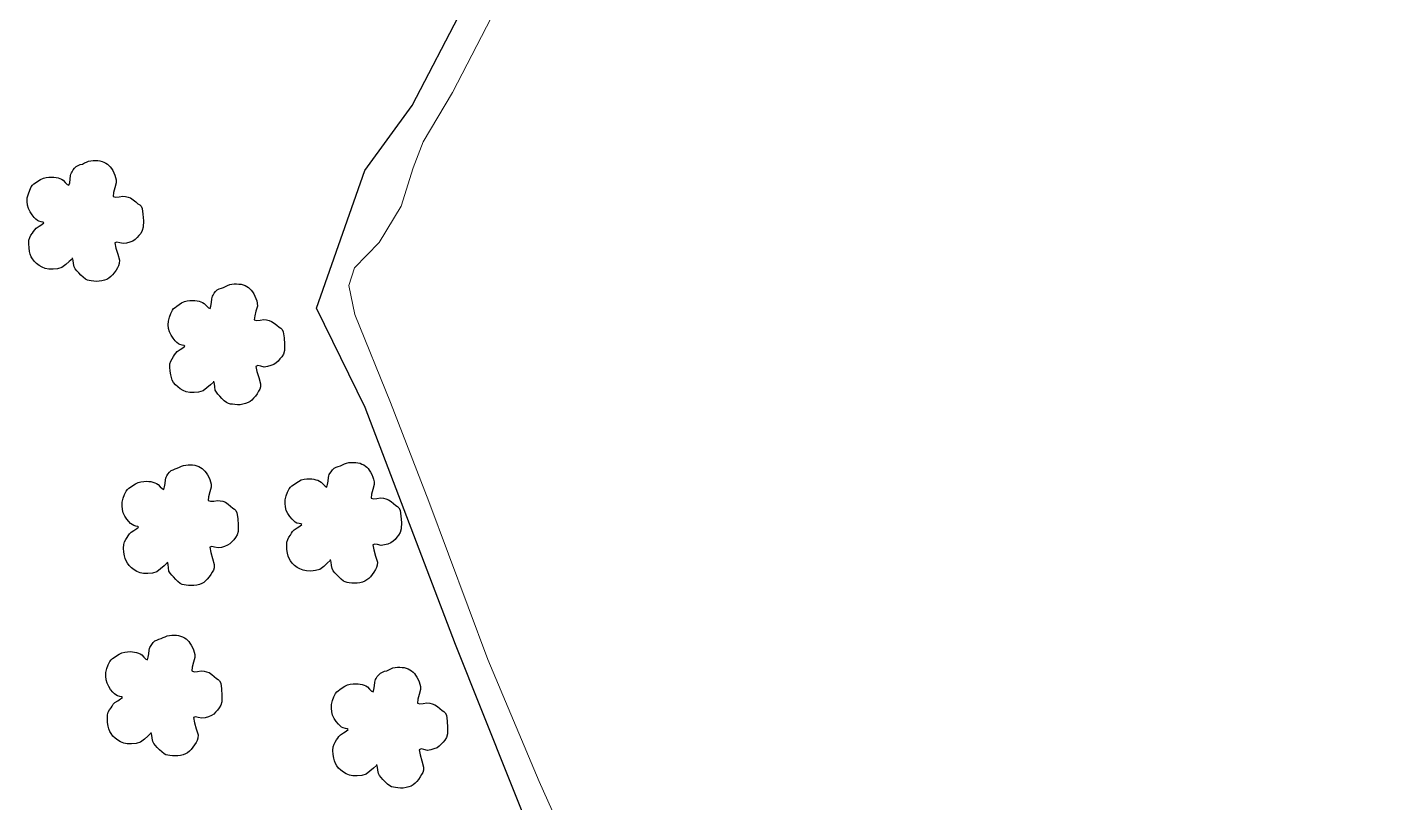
# Model space of a CAD drawing. Header units: inches. Extents: x 733278 to 737733, y 7817354 to 7820504.
# Drawn here: x 735517.1 to 735794.8, y 7818210.4 to 7818369.1 of the extents above; entities that cross this region are included whole.
import ezdxf

# ---------------------------------------------------------------- set-up
doc = ezdxf.new("R2010")
doc.units = ezdxf.units.IN
doc.header["$MEASUREMENT"] = 0
doc.linetypes.add('CONTINUO', pattern=[0])
doc.layers.add('0114000299', color=1, linetype='Continuous')
doc.layers.add('MATO', color=3, linetype='Continuous')
doc.layers.add('0114000299010', color=5, linetype='Continuous', lineweight=0)

msp = doc.modelspace()

# ---------------------------------------------------------------- linework, layer by layer
at = {"layer": '0114000299'}
msp.add_lwpolyline([(736113.83, 7818076.35), (736008.97, 7818087.79), (735901.25, 7818101.98), (735778.32, 7818113.93), (735703.58, 7818122.61), (735682.07, 7818118.42), (735671.57, 7818122.64), (735661.09, 7818129.66), (735648.28, 7818143.53), (735638.28, 7818163.53), (735621.48, 7818200.6), (735604.69, 7818242.76), (735586.21, 7818291.29), (735576.26, 7818311.56), (735586.13, 7818339.75), (735595.83, 7818353.07), (735616.37, 7818392.67)], dxfattribs=at)
at = {"layer": '0114000299010'}
msp.add_lwpolyline([(735635.61, 7818183.88), (735621.76, 7818214.76), (735611.3, 7818239.69), (735599.19, 7818272.01), (735591.4, 7818292.32), (735584.11, 7818310.27), (735582.88, 7818316.22), (735584.01, 7818319.81), (735589.04, 7818325.05), (735593.55, 7818332.43), (735596, 7818340.31), (735598.05, 7818345.63), (735604.08, 7818355.7), (735614.98, 7818376.86)], dxfattribs=at)
at = {"layer": 'MATO', "color": 94, "linetype": 'CONTINUO'}
for points in [[(735526.3, 7818321.71, 0), (735525.67, 7818321.15, 0), (735524.96, 7818320.5, 0), (735524.17, 7818319.9, 0), (735523.27, 7818319.65, 0), (735522.35, 7818319.55, 0), (735521.46, 7818319.57, 0), (735520.74, 7818319.72, 0), (735520.1, 7818319.98, 0), (735519.53, 7818320.31, 0), (735518.99, 7818320.71, 0), (735518.53, 7818321.16, 0), (735518.15, 7818321.65, 0), (735517.88, 7818322.12, 0), (735517.7, 7818322.62, 0), (735517.57, 7818323.19, 0), (735517.44, 7818323.95, 0), (735517.38, 7818324.73, 0), (735517.4, 7818325.47, 0), (735517.59, 7818326.02, 0), (735517.84, 7818326.5, 0), (735518.13, 7818326.91, 0), (735518.35, 7818327.29, 0), (735518.6, 7818327.65, 0), (735518.91, 7818327.98, 0), (735519.5, 7818328.38, 0), (735520.06, 7818328.74, 0), (735520.46, 7818329.05, 0), (735520.28, 7818329.18, 0), (735519.92, 7818329.27, 0), (735519.46, 7818329.36, 0), (735519.14, 7818329.55, 0), (735518.82, 7818329.81, 0), (735518.48, 7818330.17, 0), (735518.06, 7818330.69, 0), (735517.65, 7818331.3, 0), (735517.32, 7818331.97, 0), (735517.13, 7818332.67, 0), (735517.06, 7818333.39, 0), (735517.09, 7818334.14, 0), (735517.3, 7818334.95, 0), (735517.58, 7818335.72, 0), (735517.91, 7818336.39, 0), (735518.16, 7818336.74, 0), (735518.44, 7818337, 0), (735518.78, 7818337.21, 0), (735519.26, 7818337.56, 0), (735519.8, 7818337.9, 0), (735520.37, 7818338.19, 0), (735520.93, 7818338.33, 0), (735521.5, 7818338.41, 0), (735522.04, 7818338.42, 0), (735522.52, 7818338.4, 0), (735522.96, 7818338.34, 0), (735523.38, 7818338.24, 0), (735523.74, 7818338.13, 0), (735524.09, 7818337.97, 0), (735524.44, 7818337.76, 0), (735524.86, 7818337.3, 0), (735525.26, 7818336.92, 0), (735525.6, 7818336.73, 0), (735525.77, 7818337.26, 0), (735525.87, 7818337.98, 0), (735525.94, 7818338.71, 0), (735526.01, 7818339.03, 0), (735526.1, 7818339.28, 0), (735526.23, 7818339.5, 0), (735526.46, 7818339.88, 0), (735526.74, 7818340.26, 0), (735527.09, 7818340.6, 0), (735527.49, 7818340.8, 0), (735527.92, 7818340.95, 0), (735528.37, 7818341.08, 0), (735528.78, 7818341.29, 0), (735529.2, 7818341.48, 0), (735529.63, 7818341.65, 0), (735530.09, 7818341.74, 0), (735530.56, 7818341.78, 0), (735531.04, 7818341.79, 0), (735531.5, 7818341.77, 0), (735531.95, 7818341.71, 0), (735532.38, 7818341.61, 0), (735532.77, 7818341.46, 0), (735533.13, 7818341.27, 0), (735533.47, 7818341.04, 0), (735533.76, 7818340.79, 0), (735534.03, 7818340.51, 0), (735534.28, 7818340.17, 0), (735534.55, 7818339.75, 0), (735534.79, 7818339.28, 0), (735535, 7818338.78, 0), (735535.16, 7818338.33, 0), (735535.27, 7818337.83, 0), (735535.28, 7818337.23, 0), (735535.01, 7818336.24, 0), (735534.75, 7818335.27, 0), (735534.66, 7818334.46, 0), (735535.16, 7818334.32, 0), (735535.85, 7818334.37, 0), (735536.6, 7818334.5, 0), (735537.16, 7818334.44, 0), (735537.69, 7818334.32, 0), (735538.2, 7818334.13, 0), (735538.75, 7818333.77, 0), (735539.26, 7818333.36, 0), (735539.72, 7818332.94, 0), (735540.08, 7818332.75, 0), (735540.36, 7818332.47, 0), (735540.57, 7818331.99, 0), (735540.75, 7818330.79, 0), (735540.84, 7818329.46, 0), (735540.82, 7818328.18, 0), (735540.6, 7818327.45, 0), (735540.28, 7818326.9, 0), (735539.9, 7818326.47, 0), (735539.54, 7818326.02, 0), (735539.13, 7818325.64, 0), (735538.66, 7818325.32, 0), (735538.04, 7818325.07, 0), (735537.38, 7818324.89, 0), (735536.71, 7818324.79, 0), (735535.99, 7818324.97, 0), (735535.39, 7818325.08, 0), (735535, 7818324.93, 0), (735535.21, 7818323.87, 0), (735535.58, 7818322.62, 0), (735535.94, 7818321.38, 0), (735535.91, 7818320.74, 0), (735535.77, 7818320.26, 0), (735535.53, 7818319.86, 0), (735535.23, 7818319.34, 0), (735534.88, 7818318.85, 0), (735534.51, 7818318.4, 0), (735534.16, 7818318.04, 0), (735533.79, 7818317.74, 0), (735533.38, 7818317.49, 0), (735532.87, 7818317.3, 0), (735532.33, 7818317.17, 0), (735531.77, 7818317.09, 0), (735531.22, 7818317.07, 0), (735530.68, 7818317.11, 0), (735530.18, 7818317.17, 0), (735529.76, 7818317.22, 0), (735529.37, 7818317.32, 0), (735528.98, 7818317.51, 0), (735528.51, 7818317.9, 0), (735528.04, 7818318.36, 0), (735527.6, 7818318.84, 0), (735527.23, 7818319.22, 0), (735526.91, 7818319.62, 0), (735526.66, 7818320.05, 0), (735526.57, 7818320.72, 0), (735526.49, 7818321.36, 0), (735526.36, 7818321.89, 0)], [(735555.16, 7818296.47, 0), (735554.53, 7818295.91, 0), (735553.82, 7818295.27, 0), (735553.03, 7818294.67, 0), (735552.13, 7818294.41, 0), (735551.21, 7818294.31, 0), (735550.32, 7818294.34, 0), (735549.6, 7818294.49, 0), (735548.96, 7818294.74, 0), (735548.38, 7818295.08, 0), (735547.85, 7818295.47, 0), (735547.39, 7818295.93, 0), (735547, 7818296.41, 0), (735546.74, 7818296.88, 0), (735546.56, 7818297.39, 0), (735546.43, 7818297.95, 0), (735546.3, 7818298.71, 0), (735546.24, 7818299.49, 0), (735546.26, 7818300.23, 0), (735546.45, 7818300.78, 0), (735546.7, 7818301.26, 0), (735546.99, 7818301.68, 0), (735547.21, 7818302.06, 0), (735547.46, 7818302.41, 0), (735547.76, 7818302.75, 0), (735548.36, 7818303.14, 0), (735548.92, 7818303.51, 0), (735549.32, 7818303.82, 0), (735549.14, 7818303.94, 0), (735548.78, 7818304.03, 0), (735548.32, 7818304.13, 0), (735548, 7818304.31, 0), (735547.68, 7818304.57, 0), (735547.34, 7818304.93, 0), (735546.92, 7818305.45, 0), (735546.51, 7818306.06, 0), (735546.17, 7818306.74, 0), (735545.99, 7818307.43, 0), (735545.92, 7818308.15, 0), (735545.95, 7818308.9, 0), (735546.16, 7818309.72, 0), (735546.44, 7818310.49, 0), (735546.77, 7818311.16, 0), (735547.02, 7818311.51, 0), (735547.3, 7818311.76, 0), (735547.64, 7818311.97, 0), (735548.12, 7818312.32, 0), (735548.66, 7818312.66, 0), (735549.23, 7818312.95, 0), (735549.79, 7818313.1, 0), (735550.36, 7818313.17, 0), (735550.9, 7818313.19, 0), (735551.38, 7818313.17, 0), (735551.82, 7818313.1, 0), (735552.24, 7818313, 0), (735552.6, 7818312.89, 0), (735552.95, 7818312.73, 0), (735553.29, 7818312.52, 0), (735553.72, 7818312.06, 0), (735554.12, 7818311.68, 0), (735554.46, 7818311.49, 0), (735554.63, 7818312.03, 0), (735554.73, 7818312.74, 0), (735554.8, 7818313.47, 0), (735554.87, 7818313.79, 0), (735554.96, 7818314.04, 0), (735555.09, 7818314.26, 0), (735555.32, 7818314.64, 0), (735555.6, 7818315.02, 0), (735555.94, 7818315.37, 0), (735556.35, 7818315.56, 0), (735556.78, 7818315.71, 0), (735557.23, 7818315.85, 0), (735557.64, 7818316.05, 0), (735558.06, 7818316.25, 0), (735558.48, 7818316.41, 0), (735558.95, 7818316.5, 0), (735559.42, 7818316.55, 0), (735559.9, 7818316.55, 0), (735560.36, 7818316.53, 0), (735560.81, 7818316.47, 0), (735561.24, 7818316.37, 0), (735561.63, 7818316.22, 0), (735561.99, 7818316.03, 0), (735562.33, 7818315.8, 0), (735562.62, 7818315.56, 0), (735562.89, 7818315.27, 0), (735563.14, 7818314.93, 0), (735563.41, 7818314.51, 0), (735563.65, 7818314.04, 0), (735563.86, 7818313.54, 0), (735564.02, 7818313.1, 0), (735564.13, 7818312.59, 0), (735564.14, 7818311.99, 0), (735563.86, 7818311.01, 0), (735563.61, 7818310.03, 0), (735563.52, 7818309.22, 0), (735564.02, 7818309.08, 0), (735564.7, 7818309.14, 0), (735565.46, 7818309.26, 0), (735566.02, 7818309.2, 0), (735566.55, 7818309.08, 0), (735567.06, 7818308.89, 0), (735567.61, 7818308.53, 0), (735568.12, 7818308.12, 0), (735568.58, 7818307.7, 0), (735568.93, 7818307.51, 0), (735569.21, 7818307.23, 0), (735569.43, 7818306.75, 0), (735569.61, 7818305.55, 0), (735569.7, 7818304.22, 0), (735569.68, 7818302.94, 0), (735569.46, 7818302.21, 0), (735569.14, 7818301.66, 0), (735568.75, 7818301.23, 0), (735568.4, 7818300.78, 0), (735567.99, 7818300.4, 0), (735567.52, 7818300.08, 0), (735566.9, 7818299.84, 0), (735566.24, 7818299.66, 0), (735565.57, 7818299.55, 0), (735564.85, 7818299.74, 0), (735564.25, 7818299.84, 0), (735563.86, 7818299.69, 0), (735564.07, 7818298.63, 0), (735564.43, 7818297.38, 0), (735564.79, 7818296.14, 0), (735564.77, 7818295.5, 0), (735564.63, 7818295.02, 0), (735564.39, 7818294.62, 0), (735564.09, 7818294.1, 0), (735563.74, 7818293.61, 0), (735563.37, 7818293.16, 0), (735563.02, 7818292.8, 0), (735562.65, 7818292.5, 0), (735562.24, 7818292.26, 0), (735561.73, 7818292.07, 0), (735561.19, 7818291.93, 0), (735560.63, 7818291.85, 0), (735560.08, 7818291.84, 0), (735559.54, 7818291.87, 0), (735559.04, 7818291.94, 0), (735558.62, 7818291.98, 0), (735558.23, 7818292.08, 0), (735557.84, 7818292.27, 0), (735557.37, 7818292.66, 0), (735556.9, 7818293.12, 0), (735556.46, 7818293.61, 0), (735556.09, 7818293.99, 0), (735555.77, 7818294.38, 0), (735555.52, 7818294.82, 0), (735555.43, 7818295.48, 0), (735555.35, 7818296.13, 0), (735555.22, 7818296.66, 0)], [(735545.7, 7818259.47, 0), (735545.07, 7818258.9, 0), (735544.36, 7818258.26, 0), (735543.58, 7818257.66, 0), (735542.67, 7818257.41, 0), (735541.75, 7818257.3, 0), (735540.87, 7818257.33, 0), (735540.14, 7818257.48, 0), (735539.5, 7818257.73, 0), (735538.93, 7818258.07, 0), (735538.39, 7818258.47, 0), (735537.93, 7818258.92, 0), (735537.55, 7818259.41, 0), (735537.29, 7818259.87, 0), (735537.1, 7818260.38, 0), (735536.97, 7818260.95, 0), (735536.85, 7818261.7, 0), (735536.78, 7818262.48, 0), (735536.8, 7818263.23, 0), (735536.99, 7818263.78, 0), (735537.24, 7818264.25, 0), (735537.53, 7818264.67, 0), (735537.75, 7818265.05, 0), (735538, 7818265.4, 0), (735538.31, 7818265.74, 0), (735538.9, 7818266.13, 0), (735539.46, 7818266.5, 0), (735539.86, 7818266.81, 0), (735539.69, 7818266.93, 0), (735539.32, 7818267.02, 0), (735538.87, 7818267.12, 0), (735538.55, 7818267.31, 0), (735538.22, 7818267.57, 0), (735537.88, 7818267.92, 0), (735537.46, 7818268.45, 0), (735537.06, 7818269.06, 0), (735536.72, 7818269.73, 0), (735536.53, 7818270.42, 0), (735536.46, 7818271.15, 0), (735536.5, 7818271.89, 0), (735536.7, 7818272.71, 0), (735536.99, 7818273.48, 0), (735537.31, 7818274.15, 0), (735537.56, 7818274.5, 0), (735537.85, 7818274.75, 0), (735538.18, 7818274.96, 0), (735538.66, 7818275.32, 0), (735539.2, 7818275.65, 0), (735539.77, 7818275.94, 0), (735540.34, 7818276.09, 0), (735540.9, 7818276.16, 0), (735541.44, 7818276.18, 0), (735541.92, 7818276.16, 0), (735542.37, 7818276.1, 0), (735542.78, 7818276, 0), (735543.14, 7818275.88, 0), (735543.49, 7818275.72, 0), (735543.84, 7818275.51, 0), (735544.26, 7818275.06, 0), (735544.66, 7818274.67, 0), (735545, 7818274.49, 0), (735545.17, 7818275.02, 0), (735545.27, 7818275.73, 0), (735545.34, 7818276.47, 0), (735545.41, 7818276.79, 0), (735545.5, 7818277.03, 0), (735545.63, 7818277.26, 0), (735545.86, 7818277.64, 0), (735546.15, 7818278.02, 0), (735546.49, 7818278.36, 0), (735546.89, 7818278.55, 0), (735547.33, 7818278.71, 0), (735547.77, 7818278.84, 0), (735548.19, 7818279.04, 0), (735548.6, 7818279.24, 0), (735549.03, 7818279.41, 0), (735549.49, 7818279.5, 0), (735549.97, 7818279.54, 0), (735550.44, 7818279.55, 0), (735550.9, 7818279.52, 0), (735551.35, 7818279.46, 0), (735551.78, 7818279.36, 0), (735552.17, 7818279.21, 0), (735552.54, 7818279.02, 0), (735552.87, 7818278.8, 0), (735553.16, 7818278.55, 0), (735553.43, 7818278.26, 0), (735553.68, 7818277.93, 0), (735553.95, 7818277.5, 0), (735554.19, 7818277.04, 0), (735554.4, 7818276.54, 0), (735554.57, 7818276.09, 0), (735554.67, 7818275.59, 0), (735554.69, 7818274.99, 0), (735554.41, 7818274, 0), (735554.16, 7818273.03, 0), (735554.06, 7818272.22, 0), (735554.57, 7818272.08, 0), (735555.25, 7818272.13, 0), (735556, 7818272.26, 0), (735556.56, 7818272.2, 0), (735557.09, 7818272.08, 0), (735557.61, 7818271.88, 0), (735558.15, 7818271.52, 0), (735558.66, 7818271.12, 0), (735559.13, 7818270.69, 0), (735559.48, 7818270.5, 0), (735559.76, 7818270.22, 0), (735559.97, 7818269.74, 0), (735560.15, 7818268.54, 0), (735560.24, 7818267.21, 0), (735560.22, 7818265.93, 0), (735560, 7818265.21, 0), (735559.68, 7818264.65, 0), (735559.3, 7818264.22, 0), (735558.94, 7818263.78, 0), (735558.54, 7818263.39, 0), (735558.06, 7818263.08, 0), (735557.45, 7818262.83, 0), (735556.79, 7818262.65, 0), (735556.11, 7818262.54, 0), (735555.4, 7818262.73, 0), (735554.8, 7818262.83, 0), (735554.4, 7818262.68, 0), (735554.62, 7818261.63, 0), (735554.98, 7818260.37, 0), (735555.34, 7818259.13, 0), (735555.31, 7818258.5, 0), (735555.17, 7818258.01, 0), (735554.93, 7818257.61, 0), (735554.63, 7818257.1, 0), (735554.29, 7818256.61, 0), (735553.91, 7818256.16, 0), (735553.56, 7818255.8, 0), (735553.19, 7818255.49, 0), (735552.78, 7818255.25, 0), (735552.28, 7818255.06, 0), (735551.73, 7818254.92, 0), (735551.18, 7818254.84, 0), (735550.62, 7818254.83, 0), (735550.09, 7818254.86, 0), (735549.58, 7818254.93, 0), (735549.16, 7818254.98, 0), (735548.77, 7818255.08, 0), (735548.38, 7818255.26, 0), (735547.91, 7818255.65, 0), (735547.44, 7818256.11, 0), (735547, 7818256.6, 0), (735546.63, 7818256.98, 0), (735546.31, 7818257.37, 0), (735546.06, 7818257.81, 0), (735545.97, 7818258.47, 0), (735545.89, 7818259.12, 0), (735545.76, 7818259.65, 0)], [(735579.05, 7818259.97, 0), (735578.42, 7818259.4, 0), (735577.71, 7818258.76, 0), (735576.93, 7818258.16, 0), (735576.03, 7818257.91, 0), (735575.11, 7818257.8, 0), (735574.22, 7818257.83, 0), (735573.5, 7818257.98, 0), (735572.86, 7818258.24, 0), (735572.28, 7818258.57, 0), (735571.75, 7818258.97, 0), (735571.29, 7818259.42, 0), (735570.9, 7818259.91, 0), (735570.64, 7818260.37, 0), (735570.45, 7818260.88, 0), (735570.33, 7818261.45, 0), (735570.2, 7818262.21, 0), (735570.14, 7818262.98, 0), (735570.16, 7818263.73, 0), (735570.35, 7818264.28, 0), (735570.6, 7818264.76, 0), (735570.89, 7818265.17, 0), (735571.11, 7818265.55, 0), (735571.36, 7818265.9, 0), (735571.66, 7818266.24, 0), (735572.26, 7818266.64, 0), (735572.82, 7818267, 0), (735573.22, 7818267.31, 0), (735573.04, 7818267.44, 0), (735572.68, 7818267.53, 0), (735572.22, 7818267.62, 0), (735571.9, 7818267.81, 0), (735571.58, 7818268.07, 0), (735571.24, 7818268.42, 0), (735570.81, 7818268.95, 0), (735570.41, 7818269.56, 0), (735570.07, 7818270.23, 0), (735569.89, 7818270.93, 0), (735569.81, 7818271.65, 0), (735569.85, 7818272.39, 0), (735570.06, 7818273.21, 0), (735570.34, 7818273.98, 0), (735570.67, 7818274.65, 0), (735570.92, 7818275, 0), (735571.2, 7818275.25, 0), (735571.54, 7818275.46, 0), (735572.02, 7818275.82, 0), (735572.55, 7818276.16, 0), (735573.12, 7818276.45, 0), (735573.69, 7818276.59, 0), (735574.25, 7818276.67, 0), (735574.8, 7818276.68, 0), (735575.28, 7818276.66, 0), (735575.72, 7818276.6, 0), (735576.13, 7818276.5, 0), (735576.5, 7818276.38, 0), (735576.85, 7818276.23, 0), (735577.19, 7818276.02, 0), (735577.62, 7818275.56, 0), (735578.02, 7818275.17, 0), (735578.36, 7818274.99, 0), (735578.52, 7818275.52, 0), (735578.63, 7818276.23, 0), (735578.69, 7818276.97, 0), (735578.77, 7818277.29, 0), (735578.86, 7818277.54, 0), (735578.98, 7818277.76, 0), (735579.21, 7818278.14, 0), (735579.5, 7818278.52, 0), (735579.84, 7818278.86, 0), (735580.25, 7818279.06, 0), (735580.68, 7818279.21, 0), (735581.13, 7818279.34, 0), (735581.54, 7818279.55, 0), (735581.96, 7818279.74, 0), (735582.38, 7818279.91, 0), (735582.85, 7818280, 0), (735583.32, 7818280.04, 0), (735583.8, 7818280.05, 0), (735584.26, 7818280.03, 0), (735584.71, 7818279.97, 0), (735585.14, 7818279.86, 0), (735585.53, 7818279.71, 0), (735585.89, 7818279.52, 0), (735586.23, 7818279.3, 0), (735586.52, 7818279.05, 0), (735586.79, 7818278.77, 0), (735587.04, 7818278.43, 0), (735587.31, 7818278.01, 0), (735587.55, 7818277.54, 0), (735587.76, 7818277.04, 0), (735587.92, 7818276.59, 0), (735588.02, 7818276.09, 0), (735588.04, 7818275.49, 0), (735587.76, 7818274.5, 0), (735587.51, 7818273.53, 0), (735587.42, 7818272.72, 0), (735587.92, 7818272.58, 0), (735588.6, 7818272.63, 0), (735589.36, 7818272.76, 0), (735589.92, 7818272.7, 0), (735590.45, 7818272.58, 0), (735590.96, 7818272.38, 0), (735591.51, 7818272.03, 0), (735592.02, 7818271.62, 0), (735592.48, 7818271.2, 0), (735592.83, 7818271.01, 0), (735593.11, 7818270.73, 0), (735593.33, 7818270.24, 0), (735593.5, 7818269.05, 0), (735593.6, 7818267.72, 0), (735593.58, 7818266.44, 0), (735593.36, 7818265.71, 0), (735593.04, 7818265.16, 0), (735592.65, 7818264.72, 0), (735592.3, 7818264.28, 0), (735591.89, 7818263.9, 0), (735591.42, 7818263.58, 0), (735590.8, 7818263.33, 0), (735590.14, 7818263.15, 0), (735589.47, 7818263.05, 0), (735588.75, 7818263.23, 0), (735588.15, 7818263.33, 0), (735587.76, 7818263.19, 0), (735587.97, 7818262.13, 0), (735588.33, 7818260.87, 0), (735588.69, 7818259.63, 0), (735588.67, 7818259, 0), (735588.52, 7818258.52, 0), (735588.28, 7818258.11, 0), (735587.99, 7818257.6, 0), (735587.64, 7818257.11, 0), (735587.26, 7818256.66, 0), (735586.92, 7818256.3, 0), (735586.55, 7818256, 0), (735586.14, 7818255.75, 0), (735585.63, 7818255.56, 0), (735585.09, 7818255.43, 0), (735584.53, 7818255.35, 0), (735583.98, 7818255.33, 0), (735583.44, 7818255.36, 0), (735582.94, 7818255.43, 0), (735582.52, 7818255.48, 0), (735582.13, 7818255.58, 0), (735581.74, 7818255.76, 0), (735581.27, 7818256.15, 0), (735580.8, 7818256.61, 0), (735580.36, 7818257.1, 0), (735579.98, 7818257.48, 0), (735579.67, 7818257.88, 0), (735579.42, 7818258.31, 0), (735579.33, 7818258.98, 0), (735579.25, 7818259.62, 0), (735579.12, 7818260.15, 0)], [(735542.37, 7818224.62, 0), (735541.74, 7818224.05, 0), (735541.03, 7818223.41, 0), (735540.25, 7818222.81, 0), (735539.34, 7818222.56, 0), (735538.42, 7818222.45, 0), (735537.54, 7818222.48, 0), (735536.82, 7818222.63, 0), (735536.17, 7818222.88, 0), (735535.6, 7818223.22, 0), (735535.07, 7818223.62, 0), (735534.6, 7818224.07, 0), (735534.22, 7818224.56, 0), (735533.96, 7818225.02, 0), (735533.77, 7818225.53, 0), (735533.65, 7818226.1, 0), (735533.52, 7818226.85, 0), (735533.46, 7818227.63, 0), (735533.48, 7818228.38, 0), (735533.66, 7818228.93, 0), (735533.92, 7818229.4, 0), (735534.21, 7818229.82, 0), (735534.42, 7818230.2, 0), (735534.67, 7818230.55, 0), (735534.98, 7818230.89, 0), (735535.58, 7818231.28, 0), (735536.14, 7818231.65, 0), (735536.54, 7818231.96, 0), (735536.36, 7818232.09, 0), (735536, 7818232.17, 0), (735535.54, 7818232.27, 0), (735535.22, 7818232.46, 0), (735534.89, 7818232.72, 0), (735534.56, 7818233.07, 0), (735534.13, 7818233.6, 0), (735533.73, 7818234.21, 0), (735533.39, 7818234.88, 0), (735533.21, 7818235.58, 0), (735533.13, 7818236.3, 0), (735533.17, 7818237.04, 0), (735533.38, 7818237.86, 0), (735533.66, 7818238.63, 0), (735533.99, 7818239.3, 0), (735534.24, 7818239.65, 0), (735534.52, 7818239.9, 0), (735534.86, 7818240.11, 0), (735535.34, 7818240.47, 0), (735535.87, 7818240.81, 0), (735536.44, 7818241.1, 0), (735537.01, 7818241.24, 0), (735537.57, 7818241.31, 0), (735538.11, 7818241.33, 0), (735538.59, 7818241.31, 0), (735539.04, 7818241.25, 0), (735539.45, 7818241.15, 0), (735539.82, 7818241.03, 0), (735540.17, 7818240.87, 0), (735540.51, 7818240.67, 0), (735540.93, 7818240.21, 0), (735541.33, 7818239.82, 0), (735541.68, 7818239.64, 0), (735541.84, 7818240.17, 0), (735541.94, 7818240.88, 0), (735542.01, 7818241.62, 0), (735542.08, 7818241.94, 0), (735542.17, 7818242.18, 0), (735542.3, 7818242.41, 0), (735542.53, 7818242.79, 0), (735542.82, 7818243.17, 0), (735543.16, 7818243.51, 0), (735543.56, 7818243.7, 0), (735544, 7818243.86, 0), (735544.45, 7818243.99, 0), (735544.86, 7818244.2, 0), (735545.27, 7818244.39, 0), (735545.7, 7818244.56, 0), (735546.17, 7818244.65, 0), (735546.64, 7818244.69, 0), (735547.11, 7818244.7, 0), (735547.58, 7818244.67, 0), (735548.03, 7818244.61, 0), (735548.45, 7818244.51, 0), (735548.85, 7818244.36, 0), (735549.21, 7818244.17, 0), (735549.55, 7818243.95, 0), (735549.84, 7818243.7, 0), (735550.11, 7818243.42, 0), (735550.36, 7818243.08, 0), (735550.62, 7818242.66, 0), (735550.87, 7818242.19, 0), (735551.07, 7818241.69, 0), (735551.24, 7818241.24, 0), (735551.34, 7818240.74, 0), (735551.36, 7818240.14, 0), (735551.08, 7818239.15, 0), (735550.83, 7818238.18, 0), (735550.73, 7818237.37, 0), (735551.24, 7818237.23, 0), (735551.92, 7818237.28, 0), (735552.67, 7818237.41, 0), (735553.23, 7818237.35, 0), (735553.77, 7818237.23, 0), (735554.28, 7818237.03, 0), (735554.82, 7818236.68, 0), (735555.34, 7818236.27, 0), (735555.8, 7818235.84, 0), (735556.15, 7818235.65, 0), (735556.43, 7818235.37, 0), (735556.64, 7818234.89, 0), (735556.82, 7818233.7, 0), (735556.91, 7818232.36, 0), (735556.89, 7818231.08, 0), (735556.67, 7818230.36, 0), (735556.36, 7818229.8, 0), (735555.97, 7818229.37, 0), (735555.61, 7818228.93, 0), (735555.21, 7818228.54, 0), (735554.74, 7818228.23, 0), (735554.12, 7818227.98, 0), (735553.46, 7818227.8, 0), (735552.79, 7818227.69, 0), (735552.07, 7818227.88, 0), (735551.47, 7818227.98, 0), (735551.07, 7818227.83, 0), (735551.29, 7818226.78, 0), (735551.65, 7818225.52, 0), (735552.01, 7818224.28, 0), (735551.99, 7818223.65, 0), (735551.84, 7818223.17, 0), (735551.6, 7818222.76, 0), (735551.3, 7818222.25, 0), (735550.96, 7818221.76, 0), (735550.58, 7818221.31, 0), (735550.24, 7818220.95, 0), (735549.87, 7818220.64, 0), (735549.46, 7818220.4, 0), (735548.95, 7818220.21, 0), (735548.41, 7818220.07, 0), (735547.85, 7818219.99, 0), (735547.3, 7818219.98, 0), (735546.76, 7818220.01, 0), (735546.25, 7818220.08, 0), (735545.84, 7818220.13, 0), (735545.45, 7818220.23, 0), (735545.05, 7818220.41, 0), (735544.58, 7818220.8, 0), (735544.12, 7818221.26, 0), (735543.67, 7818221.75, 0), (735543.3, 7818222.13, 0), (735542.99, 7818222.52, 0), (735542.73, 7818222.96, 0), (735542.65, 7818223.63, 0), (735542.57, 7818224.27, 0), (735542.44, 7818224.8, 0)], [(735588.52, 7818218.06, 0), (735587.89, 7818217.49, 0), (735587.18, 7818216.85, 0), (735586.4, 7818216.25, 0), (735585.5, 7818216, 0), (735584.58, 7818215.89, 0), (735583.69, 7818215.92, 0), (735582.97, 7818216.07, 0), (735582.33, 7818216.32, 0), (735581.75, 7818216.66, 0), (735581.22, 7818217.06, 0), (735580.76, 7818217.51, 0), (735580.37, 7818218, 0), (735580.11, 7818218.46, 0), (735579.92, 7818218.97, 0), (735579.8, 7818219.54, 0), (735579.67, 7818220.29, 0), (735579.61, 7818221.07, 0), (735579.63, 7818221.82, 0), (735579.82, 7818222.37, 0), (735580.07, 7818222.84, 0), (735580.36, 7818223.26, 0), (735580.58, 7818223.64, 0), (735580.82, 7818223.99, 0), (735581.13, 7818224.33, 0), (735581.73, 7818224.72, 0), (735582.29, 7818225.09, 0), (735582.69, 7818225.4, 0), (735582.51, 7818225.52, 0), (735582.15, 7818225.61, 0), (735581.69, 7818225.71, 0), (735581.37, 7818225.9, 0), (735581.05, 7818226.16, 0), (735580.71, 7818226.51, 0), (735580.28, 7818227.04, 0), (735579.88, 7818227.65, 0), (735579.54, 7818228.32, 0), (735579.36, 7818229.01, 0), (735579.28, 7818229.74, 0), (735579.32, 7818230.48, 0), (735579.53, 7818231.3, 0), (735579.81, 7818232.07, 0), (735580.14, 7818232.74, 0), (735580.39, 7818233.09, 0), (735580.67, 7818233.34, 0), (735581.01, 7818233.55, 0), (735581.49, 7818233.91, 0), (735582.02, 7818234.24, 0), (735582.59, 7818234.53, 0), (735583.16, 7818234.68, 0), (735583.72, 7818234.75, 0), (735584.26, 7818234.77, 0), (735584.75, 7818234.75, 0), (735585.19, 7818234.69, 0), (735585.6, 7818234.59, 0), (735585.97, 7818234.47, 0), (735586.32, 7818234.31, 0), (735586.66, 7818234.1, 0), (735587.09, 7818233.65, 0), (735587.49, 7818233.26, 0), (735587.83, 7818233.08, 0), (735587.99, 7818233.61, 0), (735588.1, 7818234.32, 0), (735588.16, 7818235.06, 0), (735588.24, 7818235.38, 0), (735588.32, 7818235.62, 0), (735588.45, 7818235.85, 0), (735588.68, 7818236.23, 0), (735588.97, 7818236.61, 0), (735589.31, 7818236.95, 0), (735589.72, 7818237.14, 0), (735590.15, 7818237.3, 0), (735590.6, 7818237.43, 0), (735591.01, 7818237.63, 0), (735591.43, 7818237.83, 0), (735591.85, 7818238, 0), (735592.32, 7818238.09, 0), (735592.79, 7818238.13, 0), (735593.27, 7818238.13, 0), (735593.73, 7818238.11, 0), (735594.18, 7818238.05, 0), (735594.61, 7818237.95, 0), (735595, 7818237.8, 0), (735595.36, 7818237.61, 0), (735595.7, 7818237.39, 0), (735595.99, 7818237.14, 0), (735596.26, 7818236.85, 0), (735596.51, 7818236.52, 0), (735596.78, 7818236.09, 0), (735597.02, 7818235.63, 0), (735597.23, 7818235.13, 0), (735597.39, 7818234.68, 0), (735597.49, 7818234.18, 0), (735597.51, 7818233.58, 0), (735597.23, 7818232.59, 0), (735596.98, 7818231.62, 0), (735596.89, 7818230.81, 0), (735597.39, 7818230.67, 0), (735598.07, 7818230.72, 0), (735598.83, 7818230.85, 0), (735599.39, 7818230.79, 0), (735599.92, 7818230.67, 0), (735600.43, 7818230.47, 0), (735600.98, 7818230.11, 0), (735601.49, 7818229.71, 0), (735601.95, 7818229.28, 0), (735602.3, 7818229.09, 0), (735602.58, 7818228.81, 0), (735602.8, 7818228.33, 0), (735602.97, 7818227.13, 0), (735603.06, 7818225.8, 0), (735603.05, 7818224.52, 0), (735602.83, 7818223.79, 0), (735602.51, 7818223.24, 0), (735602.12, 7818222.81, 0), (735601.77, 7818222.37, 0), (735601.36, 7818221.98, 0), (735600.89, 7818221.67, 0), (735600.27, 7818221.42, 0), (735599.61, 7818221.24, 0), (735598.94, 7818221.13, 0), (735598.22, 7818221.32, 0), (735597.62, 7818221.42, 0), (735597.23, 7818221.27, 0), (735597.44, 7818220.22, 0), (735597.8, 7818218.96, 0), (735598.16, 7818217.72, 0), (735598.14, 7818217.09, 0), (735597.99, 7818216.6, 0), (735597.75, 7818216.2, 0), (735597.46, 7818215.69, 0), (735597.11, 7818215.2, 0), (735596.73, 7818214.75, 0), (735596.39, 7818214.39, 0), (735596.02, 7818214.08, 0), (735595.61, 7818213.84, 0), (735595.1, 7818213.65, 0), (735594.56, 7818213.51, 0), (735594, 7818213.43, 0), (735593.45, 7818213.42, 0), (735592.91, 7818213.45, 0), (735592.41, 7818213.52, 0), (735591.99, 7818213.57, 0), (735591.6, 7818213.67, 0), (735591.21, 7818213.85, 0), (735590.74, 7818214.24, 0), (735590.27, 7818214.7, 0), (735589.83, 7818215.19, 0), (735589.45, 7818215.57, 0), (735589.14, 7818215.96, 0), (735588.89, 7818216.4, 0), (735588.8, 7818217.06, 0), (735588.72, 7818217.71, 0), (735588.59, 7818218.24, 0)]]:
    msp.add_polyline3d(points, dxfattribs=at)

doc.saveas('drawing.dxf')
